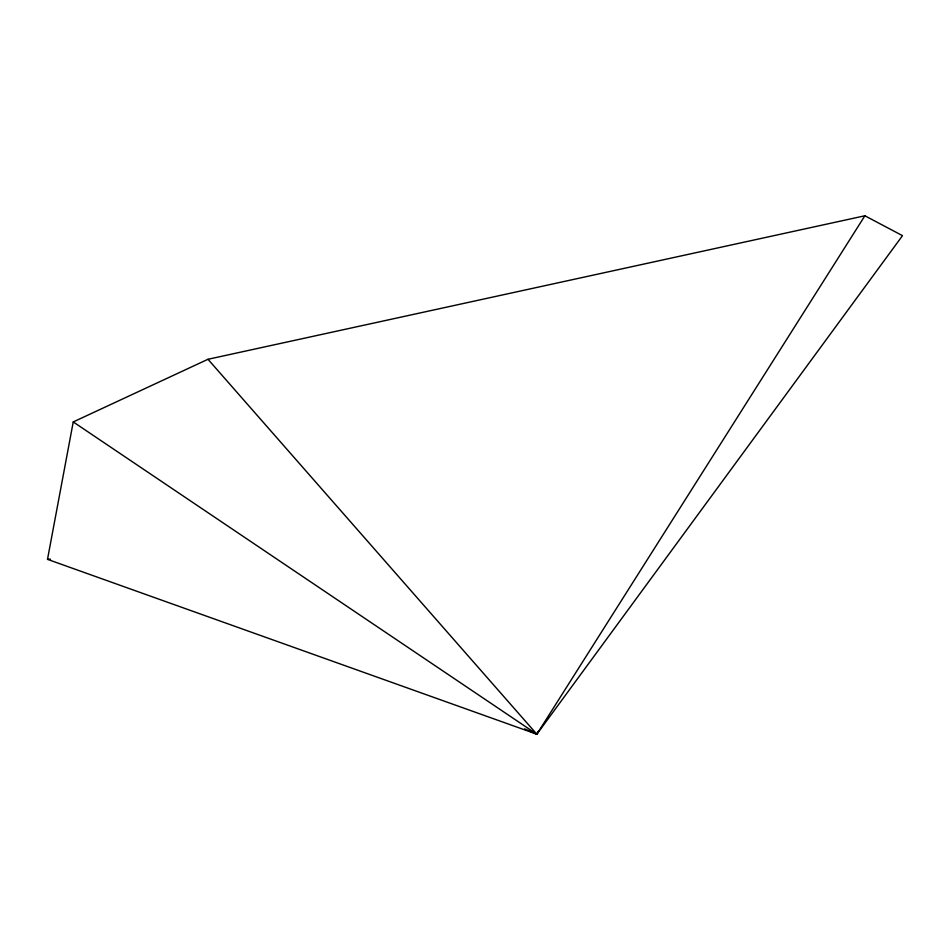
<?xml version="1.0" encoding="UTF-8"?>
<svg xmlns="http://www.w3.org/2000/svg" width="950" height="950" viewBox="0 0 950 950"><rect width="100%" height="100%" fill="white"/><g stroke="black" fill="none" stroke-linecap="round" stroke-linejoin="round"><path stroke-width="1.43" d="M47.5 559.348L73.245 421.931L207.991 359.278L864.892 215.781L902.5 235.659L536.845 734.219L47.5 559.348L50.433 559.158M524.626 728.852L536.845 734.219L537.926 731.464M73.245 421.931L536.845 734.219L864.892 215.781M207.991 359.278L536.845 734.219"/></g></svg>
